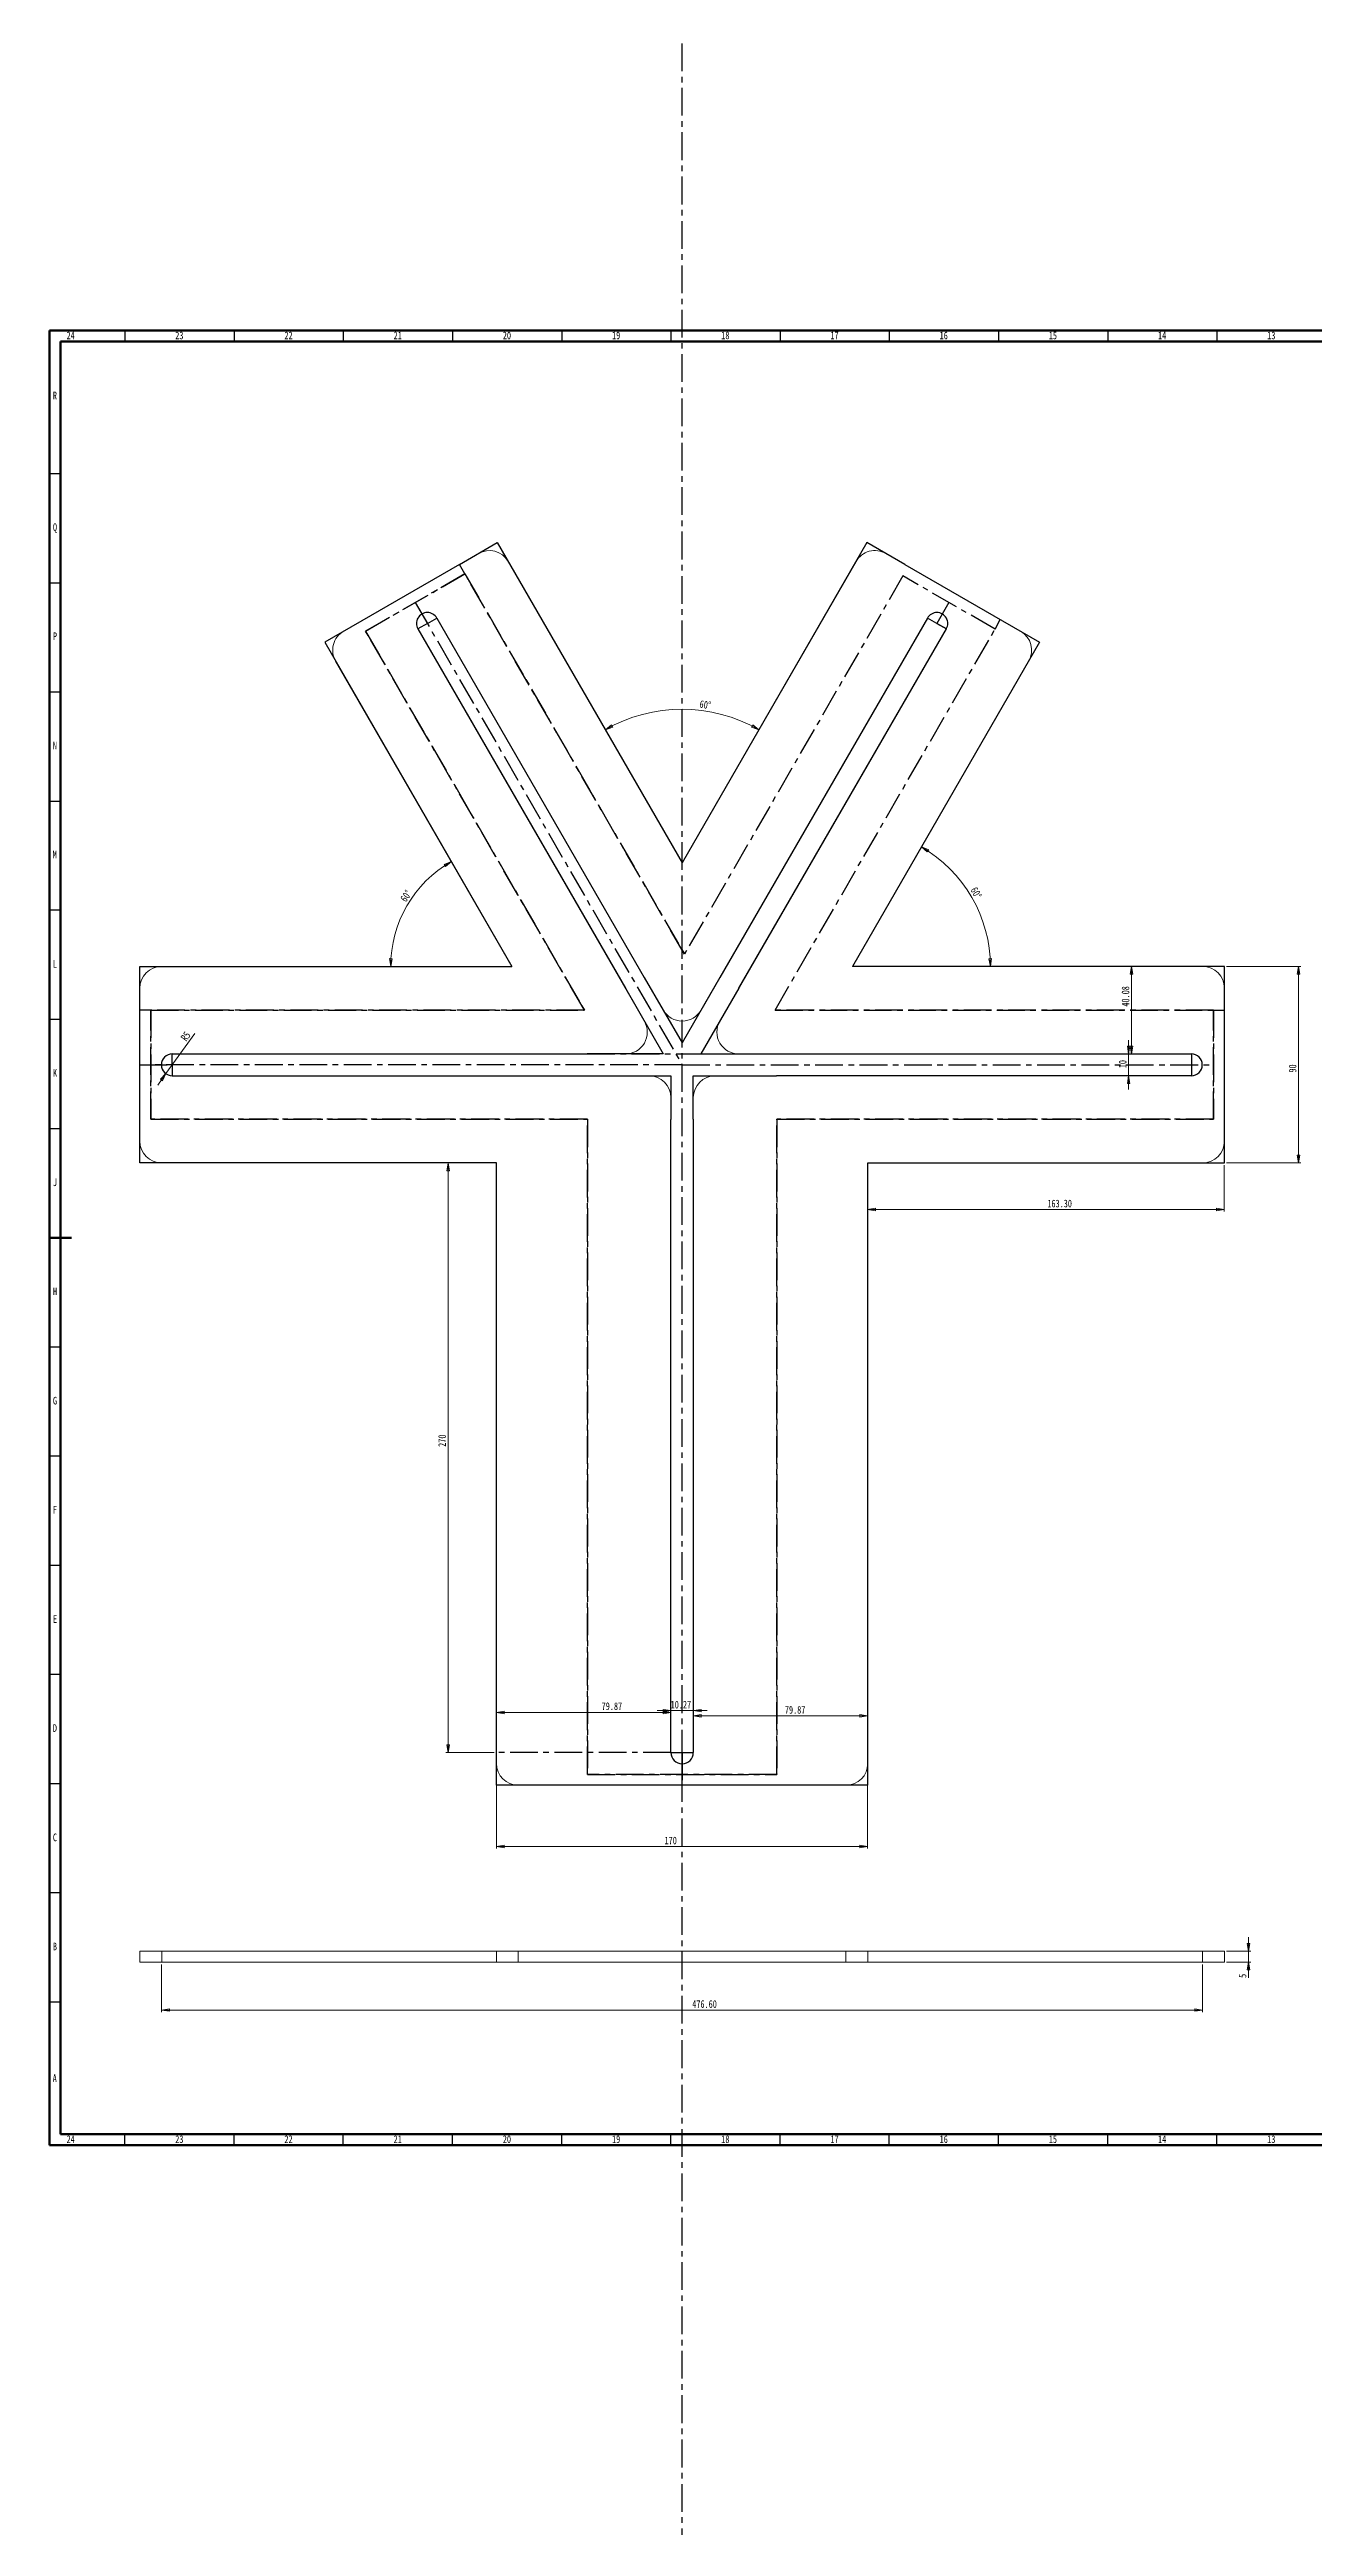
# Model space of a CAD drawing. Header units: millimetres. Extents: x 15 to 1184, y -8555 to 8905.
# Drawn here: x 15 to 594, y -170 to 965 of the extents above; entities that cross this region are included whole.
import ezdxf

# ---------------------------------------------------------------- set-up
doc = ezdxf.new("R2010")
doc.units = ezdxf.units.MM
doc.header["$PDSIZE"] = -1
doc.linetypes.add('CENTERX2', pattern=[20.32, 12.7, -2.54, 2.54, -2.54])
doc.styles.add('SLDTEXTSTYLE1', font='TXT', dxfattribs={"width": 0.75})
doc.dimstyles.new('SLDDIMSTYLE0', dxfattribs={"dimtxt": 3.5, "dimasz": 3.556, "dimexe": 0, "dimexo": 0.0625, "dimgap": 0.875, "dimtad": 1, "dimrnd": 1e-09, "dimzin": 12, "dimdsep": 46, "dimtxsty": 'SLDTEXTSTYLE1', "dimblk1": 'CLOSED', "dimblk2": 'CLOSED', "dimsah": 1, "dimcen": 0.09, "dimadec": 0, "dimazin": 3, "dimtfac": 1, "dimtofl": 0, "dimtmove": 0, "dimatfit": 3, "dimldrblk": 'CLOSED', "dimfxl": 1, "dimfrac": 2, "dimtolj": 1, "dimtzin": 12, "dimarcsym": 0})
doc.dimstyles.new('SLDDIMSTYLE1', dxfattribs={"dimtxt": 3.5, "dimasz": 3.556, "dimexe": 0, "dimexo": 0.0625, "dimgap": 0.875, "dimtad": 1, "dimdec": 4, "dimzin": 12, "dimdsep": 46, "dimtxsty": 'SLDTEXTSTYLE1', "dimblk1": 'CLOSED', "dimblk2": 'CLOSED', "dimsah": 1, "dimcen": 0.09, "dimazin": 3, "dimtfac": 1, "dimtofl": 0, "dimtmove": 0, "dimatfit": 3, "dimldrblk": 'CLOSED', "dimfxl": 1, "dimfrac": 2, "dimtolj": 1, "dimtzin": 12, "dimarcsym": 0})
doc.dimstyles.new('SLDDIMSTYLE2', dxfattribs={"dimtxt": 3.5, "dimasz": 3.556, "dimexe": 0, "dimexo": 0.0625, "dimgap": 0.875, "dimtad": 1, "dimrnd": 1e-09, "dimzin": 12, "dimdsep": 46, "dimtxsty": 'SLDTEXTSTYLE1', "dimblk1": 'CLOSED', "dimblk2": 'CLOSED', "dimsah": 1, "dimcen": 0.09, "dimadec": 0, "dimazin": 3, "dimtfac": 1, "dimtmove": 0, "dimatfit": 0, "dimldrblk": 'CLOSED', "dimfxl": 1, "dimfrac": 2, "dimtolj": 1, "dimtzin": 12, "dimarcsym": 0})
doc.dimstyles.new('SLDDIMSTYLE3', dxfattribs={"dimtxt": 3.5, "dimasz": 3.556, "dimexe": 0, "dimexo": 0.0625, "dimgap": 0.875, "dimtad": 1, "dimrnd": 1e-09, "dimzin": 4, "dimdsep": 46, "dimtxsty": 'SLDTEXTSTYLE1', "dimblk1": 'CLOSED', "dimblk2": 'CLOSED', "dimsah": 1, "dimcen": 0.09, "dimadec": 0, "dimazin": 1, "dimtfac": 1, "dimtofl": 0, "dimtmove": 0, "dimatfit": 3, "dimldrblk": 'CLOSED', "dimfxl": 1, "dimfrac": 2, "dimtolj": 1, "dimtzin": 12, "dimarcsym": 0})
doc.dimstyles.new('SLDDIMSTYLE4', dxfattribs={"dimtxt": 3.5, "dimasz": 3.556, "dimexe": 0, "dimexo": 0.0625, "dimgap": 0.875, "dimtad": 1, "dimrnd": 1e-09, "dimzin": 12, "dimdsep": 46, "dimtxsty": 'SLDTEXTSTYLE1', "dimblk1": 'CLOSED', "dimblk2": 'CLOSED', "dimsah": 1, "dimcen": 0, "dimadec": 0, "dimazin": 3, "dimtfac": 1, "dimtofl": 0, "dimtmove": 1, "dimatfit": 3, "dimldrblk": 'CLOSED', "dimfxl": 1, "dimfrac": 2, "dimtolj": 1, "dimtzin": 12, "dimarcsym": 0})

# ---------------------------------------------------------------- blocks, each defined once
blk = doc.blocks.new('_CLOSED')
at = {"color": 0, "linetype": 'ByBlock', "lineweight": -2}
for p, q in [((-1, 0.166667), (0, 0)), ((-1, 0.166667), (-1, -0.166667)), ((0, 0), (-1, -0.166667)), ((0, 0), (-1, 0))]:
    blk.add_line(p, q, dxfattribs=at)
blk = doc.blocks.new('_D')
at = {"color": 7, "linetype": 'Continuous', "lineweight": 0}
for p, q in [((219.6, 183.8), (219.6, 140.8)), ((389.6, 183.8), (389.6, 140.8)), ((219.6, 141.8), (389.6, 141.8))]:
    blk.add_line(p, q, dxfattribs=at)
at = {"color": 7, "linetype": 'Continuous', "lineweight": 0, "xscale": 3.556, "yscale": 3.556, "rotation": 180}
blk.add_blockref('_CLOSED', (219.6, 141.8, -2.5), dxfattribs=at)
at = {"color": 7, "linetype": 'Continuous', "lineweight": 0, "xscale": 3.556, "yscale": 3.556}
blk.add_blockref('_CLOSED', (389.6, 141.8, -2.5), dxfattribs=at)
at = {"color": 7, "linetype": 'Continuous', "lineweight": 0, "insert": (296.6, 146.3), "char_height": 3.5, "attachment_point": 1, "style": 'SLDTEXTSTYLE1'}
blk.add_mtext('170', dxfattribs=at)
blk = doc.blocks.new('_D_1')
at = {"color": 7, "linetype": 'Continuous', "lineweight": 0}
blk.add_line((309.8, 201.6), (389.6, 201.6), dxfattribs=at)
at = {"color": 7, "linetype": 'Continuous', "lineweight": 0, "xscale": 3.556, "yscale": 3.556, "rotation": 180}
blk.add_blockref('_CLOSED', (309.8, 201.6, -2.5), dxfattribs=at)
at = {"color": 7, "linetype": 'Continuous', "lineweight": 0, "xscale": 3.556, "yscale": 3.556}
blk.add_blockref('_CLOSED', (389.6, 201.6, -2.5), dxfattribs=at)
at = {"color": 7, "linetype": 'Continuous', "lineweight": 0, "insert": (351.7, 206.1), "char_height": 3.5, "attachment_point": 1, "style": 'SLDTEXTSTYLE1'}
blk.add_mtext('79.87', dxfattribs=at)
blk = doc.blocks.new('_D_2')
at = {"color": 7, "linetype": 'Continuous', "lineweight": 0}
blk.add_line((299.5, 203.2), (219.6, 203.2), dxfattribs=at)
at = {"color": 7, "linetype": 'Continuous', "lineweight": 0, "xscale": 3.556, "yscale": 3.556, "rotation": 180}
blk.add_blockref('_CLOSED', (219.6, 203.2, -2.5), dxfattribs=at)
at = {"color": 7, "linetype": 'Continuous', "lineweight": 0, "xscale": 3.556, "yscale": 3.556}
blk.add_blockref('_CLOSED', (299.5, 203.2, -2.5), dxfattribs=at)
at = {"color": 7, "linetype": 'Continuous', "lineweight": 0, "insert": (267.8, 207.8), "char_height": 3.5, "attachment_point": 1, "style": 'SLDTEXTSTYLE1'}
blk.add_mtext('79.87', dxfattribs=at)
blk = doc.blocks.new('_D_3')
at = {"color": 7, "linetype": 'Continuous', "lineweight": 0}
for p, q in [((553.9, 544.8), (587.9, 544.8)), ((586.9, 454.8), (586.9, 544.8)), ((553.9, 454.8), (587.9, 454.8))]:
    blk.add_line(p, q, dxfattribs=at)
at = {"color": 7, "linetype": 'Continuous', "lineweight": 0, "xscale": 3.556, "yscale": 3.556}
for p, rotation in [((586.9, 544.8, -2.5), 90), ((586.9, 454.8, -2.5), 270)]:
    blk.add_blockref('_CLOSED', p, dxfattribs=dict(at, rotation=rotation))
at = {"color": 7, "linetype": 'Continuous', "lineweight": 0, "insert": (582.4, 496.2), "char_height": 3.5, "attachment_point": 1, "rotation": 90, "style": 'SLDTEXTSTYLE1'}
blk.add_mtext('90', dxfattribs=at)
blk = doc.blocks.new('_D_4')
at = {"color": 7, "linetype": 'Continuous', "lineweight": 0}
blk.add_arc((382.6, 544.8), 63.2, 0, 60, dxfattribs=at)
at = {"color": 7, "linetype": 'Continuous', "lineweight": 0, "xscale": 3.556, "yscale": 3.556}
for p, rotation in [((414.2, 599.6, -2.5), 148.3910584225), ((445.8, 544.8, -2.5), 271.6089415775)]:
    blk.add_blockref('_CLOSED', p, dxfattribs=dict(at, rotation=rotation))
at = {"color": 7, "linetype": 'Continuous', "lineweight": 0, "insert": (439.6, 581.6), "char_height": 3.5, "attachment_point": 1, "rotation": 299.8608, "style": 'SLDTEXTSTYLE1'}
blk.add_mtext('60°', dxfattribs=at)
blk = doc.blocks.new('_D_5')
at = {"color": 7, "linetype": 'Continuous', "lineweight": 0}
blk.add_arc((304.6, 592.3), 70.3, 60, 120, dxfattribs=at)
at = {"color": 7, "linetype": 'Continuous', "lineweight": 0, "xscale": 3.556, "yscale": 3.556}
for p, rotation in [((269.5, 653.2, -2.5), 208.5529917067), ((339.8, 653.2, -2.5), 331.4470082933)]:
    blk.add_blockref('_CLOSED', p, dxfattribs=dict(at, rotation=rotation))
at = {"color": 7, "linetype": 'Continuous', "lineweight": 0, "insert": (313, 666.8), "char_height": 3.5, "attachment_point": 1, "rotation": 350.8671, "style": 'SLDTEXTSTYLE1'}
blk.add_mtext('60°', dxfattribs=at)
blk = doc.blocks.new('_D_6')
at = {"color": 7, "linetype": 'Continuous', "lineweight": 0}
blk.add_arc((226.7, 544.8), 55.5, 120, 180, dxfattribs=at)
at = {"color": 7, "linetype": 'Continuous', "lineweight": 0, "xscale": 3.556, "yscale": 3.556}
for p, rotation in [((199, 592.9, -2.5), 31.833809713), ((171.2, 544.8, -2.5), 268.166190287)]:
    blk.add_blockref('_CLOSED', p, dxfattribs=dict(at, rotation=rotation))
at = {"color": 7, "linetype": 'Continuous', "lineweight": 0, "insert": (175.3, 576), "char_height": 3.5, "attachment_point": 1, "rotation": 55.4128, "style": 'SLDTEXTSTYLE1'}
blk.add_mtext('60°', dxfattribs=at)
blk = doc.blocks.new('_D_7')
at = {"color": 7, "linetype": 'Continuous', "lineweight": 0}
blk.add_line((510.4, 544.8), (510.4, 504.7), dxfattribs=at)
at = {"color": 7, "linetype": 'Continuous', "lineweight": 0, "xscale": 3.556, "yscale": 3.556}
for p, rotation in [((510.4, 544.8, -2.5), 90), ((510.4, 504.7, -2.5), 270)]:
    blk.add_blockref('_CLOSED', p, dxfattribs=dict(at, rotation=rotation))
at = {"color": 7, "linetype": 'Continuous', "lineweight": 0, "insert": (505.9, 526.4), "char_height": 3.5, "attachment_point": 1, "rotation": 90, "style": 'SLDTEXTSTYLE1'}
blk.add_mtext('40.08', dxfattribs=at)
blk = doc.blocks.new('_D_8')
at = {"color": 7, "linetype": 'Continuous', "lineweight": 0}
for p, q in [((509.1, 504.7), (509.1, 511.1)), ((509.1, 504.7), (509.1, 494.7)), ((509.1, 494.7), (509.1, 488.4))]:
    blk.add_line(p, q, dxfattribs=at)
at = {"color": 7, "linetype": 'Continuous', "lineweight": 0, "xscale": 3.556, "yscale": 3.556}
for p, rotation in [((509.1, 504.7, -2.5), 270), ((509.1, 494.7, -2.5), 90)]:
    blk.add_blockref('_CLOSED', p, dxfattribs=dict(at, rotation=rotation))
at = {"color": 7, "linetype": 'Continuous', "lineweight": 0, "insert": (504.6, 498.2), "char_height": 3.5, "attachment_point": 1, "rotation": 90, "style": 'SLDTEXTSTYLE1'}
blk.add_mtext('10', dxfattribs=at)
blk = doc.blocks.new('_D_9')
at = {"color": 7, "linetype": 'Continuous', "lineweight": 0}
for p, q in [((389.6, 453.8), (389.6, 432.5)), ((552.9, 453.8), (552.9, 432.5)), ((389.6, 433.5), (552.9, 433.5))]:
    blk.add_line(p, q, dxfattribs=at)
at = {"color": 7, "linetype": 'Continuous', "lineweight": 0, "xscale": 3.556, "yscale": 3.556, "rotation": 180}
blk.add_blockref('_CLOSED', (389.6, 433.5, -2.5), dxfattribs=at)
at = {"color": 7, "linetype": 'Continuous', "lineweight": 0, "xscale": 3.556, "yscale": 3.556}
blk.add_blockref('_CLOSED', (552.9, 433.5, -2.5), dxfattribs=at)
at = {"color": 7, "linetype": 'Continuous', "lineweight": 0, "insert": (471.9, 438), "char_height": 3.5, "attachment_point": 1, "style": 'SLDTEXTSTYLE1'}
blk.add_mtext('163.30', dxfattribs=at)
blk = doc.blocks.new('_D_10')
at = {"color": 7, "linetype": 'Continuous', "lineweight": 0}
for p, q in [((218.6, 454.8), (196.5, 454.8)), ((197.5, 184.8), (197.5, 454.8)), ((218.6, 184.8), (196.5, 184.8))]:
    blk.add_line(p, q, dxfattribs=at)
at = {"color": 7, "linetype": 'Continuous', "lineweight": 0, "xscale": 3.556, "yscale": 3.556}
for p, rotation in [((197.5, 454.8, -2.5), 90), ((197.5, 184.8, -2.5), 270)]:
    blk.add_blockref('_CLOSED', p, dxfattribs=dict(at, rotation=rotation))
at = {"color": 7, "linetype": 'Continuous', "lineweight": 0, "insert": (193, 324.8), "char_height": 3.5, "attachment_point": 1, "rotation": 90, "style": 'SLDTEXTSTYLE1'}
blk.add_mtext('270', dxfattribs=at)
blk = doc.blocks.new('_D_11')
at = {"color": 7, "linetype": 'Continuous', "lineweight": 0}
for q in [(81.6, 514.1), (64.6, 490.5)]:
    blk.add_line((68.3, 495.7), q, dxfattribs=at)
at = {"color": 7, "linetype": 'Continuous', "lineweight": 0, "xscale": 3.556, "yscale": 3.556, "rotation": 54.0706161931}
blk.add_blockref('_CLOSED', (68.3, 495.7, -2.5), dxfattribs=at)
at = {"color": 7, "linetype": 'Continuous', "lineweight": 0, "insert": (74.8, 512.3), "char_height": 3.5, "attachment_point": 1, "rotation": 54.1839, "style": 'SLDTEXTSTYLE1'}
blk.add_mtext('R5', dxfattribs=at)
blk = doc.blocks.new('_D_12')
at = {"color": 7, "linetype": 'Continuous', "lineweight": 0}
for p, q in [((299.5, 204), (293.2, 204)), ((299.5, 204), (309.8, 204)), ((309.8, 204), (316.1, 204))]:
    blk.add_line(p, q, dxfattribs=at)
at = {"color": 7, "linetype": 'Continuous', "lineweight": 0, "xscale": 3.556, "yscale": 3.556}
blk.add_blockref('_CLOSED', (299.5, 204, -2.5), dxfattribs=at)
at = {"color": 7, "linetype": 'Continuous', "lineweight": 0, "xscale": 3.556, "yscale": 3.556, "rotation": 180}
blk.add_blockref('_CLOSED', (309.8, 204, -2.5), dxfattribs=at)
at = {"color": 7, "linetype": 'Continuous', "lineweight": 0, "insert": (299.4, 208.5), "char_height": 3.5, "attachment_point": 1, "style": 'SLDTEXTSTYLE1'}
blk.add_mtext('10.27', dxfattribs=at)
blk = doc.blocks.new('_D_13')
at = {"color": 7, "linetype": 'Continuous', "lineweight": 0}
for p, q in [((553.9, 93.8), (565, 93.8)), ((564, 93.8), (564, 100.2)), ((564, 93.8), (564, 88.8)), ((553.9, 88.8), (565, 88.8)), ((564, 88.8), (564, 81.6))]:
    blk.add_line(p, q, dxfattribs=at)
at = {"color": 7, "linetype": 'Continuous', "lineweight": 0, "xscale": 3.556, "yscale": 3.556}
for p, rotation in [((564, 93.8, -47.3), 270), ((564, 88.8, -47.3), 90)]:
    blk.add_blockref('_CLOSED', p, dxfattribs=dict(at, rotation=rotation))
at = {"color": 7, "linetype": 'Continuous', "lineweight": 0, "insert": (559.5, 81.6), "char_height": 3.5, "attachment_point": 1, "rotation": 90, "style": 'SLDTEXTSTYLE1'}
blk.add_mtext('5', dxfattribs=at)
blk = doc.blocks.new('_D_14')
at = {"color": 7, "linetype": 'Continuous', "lineweight": 0}
for p, q in [((66.3, 87.8), (66.3, 65.9)), ((542.9, 87.8), (542.9, 65.9)), ((66.3, 66.9), (542.9, 66.9))]:
    blk.add_line(p, q, dxfattribs=at)
at = {"color": 7, "linetype": 'Continuous', "lineweight": 0, "xscale": 3.556, "yscale": 3.556, "rotation": 180}
blk.add_blockref('_CLOSED', (66.3, 66.9, -47.3), dxfattribs=at)
at = {"color": 7, "linetype": 'Continuous', "lineweight": 0, "xscale": 3.556, "yscale": 3.556}
blk.add_blockref('_CLOSED', (542.9, 66.9, -47.3), dxfattribs=at)
at = {"color": 7, "linetype": 'Continuous', "lineweight": 0, "insert": (309.3, 71.4), "char_height": 3.5, "attachment_point": 1, "style": 'SLDTEXTSTYLE1'}
blk.add_mtext('476.60', dxfattribs=at)

msp = doc.modelspace()

# ---------------------------------------------------------------- linework, layer by layer
at = {"color": 7, "linetype": 'CENTERX2'}
for p, q in [((304.64274, -8555.02727), (304.64274, 8904.6405)), ((205.18637, 724.58103), (202.692, 728.9014)), ((159.71057, 698.32556), (205.18637, 724.58103)), ((205.18637, 724.58103), (159.71057, 698.32556)), ((205.18637, 724.58103), (305.73, 550.43435)), ((305.73, 550.43435), (205.18637, 724.58103)), ((405.73, 723.63943), (305.73, 550.43435)), ((405.73, 723.63943), (305.73, 550.43435)), ((447.94401, 699.26716), (405.73, 723.63943)), ((182.44847, 711.45329), (304.64274, 499.80661)), ((182.44847, 711.45329), (187.9921, 701.85144)), ((187.9921, 701.85144), (192.32223, 704.35144)), ((421.29337, 701.85144), (416.96325, 704.35144)), ((421.29337, 701.85144), (416.96325, 704.35144)), ((426.83701, 711.45329), (421.29337, 701.85144)), ((447.94401, 699.26716), (450.34693, 703.6519)), ((259.89178, 524.80661), (159.71057, 698.32556)), ((159.71057, 698.32556), (259.89178, 524.80661)), ((187.9921, 701.85144), (183.66198, 699.35144)), ((347.21917, 524.80661), (447.94401, 699.26716)), ((347.21917, 524.80661), (447.94401, 699.26716)), ((425.6235, 699.35144), (421.29337, 701.85144)), ((421.29337, 701.85144), (425.6235, 699.35144)), ((61.34147, 524.80661), (56.34147, 524.80661)), ((259.89178, 524.80661), (61.34147, 524.80661)), ((61.34147, 524.80661), (61.34147, 474.80661)), ((61.34147, 474.80661), (61.34147, 524.80661)), ((61.34147, 524.80661), (259.89178, 524.80661)), ((347.21917, 524.80661), (547.94401, 524.80661)), ((547.94401, 524.80661), (347.21917, 524.80661)), ((547.94401, 524.80661), (547.94401, 474.80661)), ((547.94401, 474.80661), (547.94401, 524.80661)), ((547.94401, 524.80661), (552.94401, 524.80661)), ((547.94401, 524.80661), (552.94401, 524.80661)), ((56.2073, 499.80661), (71.2073, 499.80661)), ((304.64274, 499.80661), (61.34147, 499.80661)), ((71.2073, 499.80661), (71.2073, 504.72875)), ((71.2073, 499.80661), (71.2073, 494.72875)), ((261.2073, 504.72875), (347.80984, 504.72875)), ((304.64274, 499.80661), (547.94401, 499.80661)), ((537.80984, 504.72875), (537.80984, 494.72875)), ((61.34147, 474.80661), (261.34147, 474.80661)), ((261.34147, 474.80661), (61.34147, 474.80661)), ((261.34147, 474.80661), (206.34147, 474.80661)), ((261.34147, 174.80661), (261.34147, 474.80661)), ((261.34147, 474.80661), (261.34147, 174.80661)), ((261.34147, 474.80661), (261.34147, 464.80661)), ((261.34147, 474.80661), (261.34147, 274.80661)), ((347.94401, 474.80661), (347.94401, 174.80661)), ((547.94401, 474.80661), (347.94401, 474.80661)), ((347.94401, 174.80661), (347.94401, 474.80661)), ((347.94401, 474.80661), (547.94401, 474.80661)), ((347.94401, 474.80661), (357.94401, 474.80661)), ((347.94401, 474.80661), (347.94401, 419.80661)), ((261.34147, 174.80661), (261.34147, 319.80661)), ((347.94401, 174.80661), (347.94401, 199.80661)), ((299.50857, 184.80661), (219.64274, 184.80661)), ((299.50857, 184.80661), (309.77691, 184.80661)), ((304.64274, 174.80661), (304.64274, 184.80661)), ((304.64274, 184.80661), (304.64274, 169.80661)), ((347.94401, 174.80661), (261.34147, 174.80661)), ((261.34147, 174.80661), (347.94401, 174.80661))]:
    msp.add_line(p, q, dxfattribs=at)
at = {"color": 7, "linetype": 'Continuous', "lineweight": 60}
for p, q in [((15, 836), (1184, 836)), ((15, 5), (15, 836)), ((15, 836), (15, 5)), ((1184, 836), (15, 836)), ((20, 831), (1179, 831)), ((20, 10), (20, 831)), ((20, 831), (20, 10)), ((1179, 831), (20, 831)), ((15, 420.5), (25, 420.5)), ((15, 420.5), (25, 420.5)), ((1184, 5), (15, 5)), ((1179, 10), (20, 10))]:
    msp.add_line(p, q, dxfattribs=at)
at = {"color": 7, "linetype": 'Continuous', "lineweight": 30}
for p, q in [((49.5, 836), (49.5, 831)), ((99.5, 836), (99.5, 831)), ((149.5, 836), (149.5, 831)), ((199.5, 836), (199.5, 831)), ((249.5, 836), (249.5, 831)), ((299.5, 836), (299.5, 831)), ((349.5, 836), (349.5, 831)), ((399.5, 836), (399.5, 831)), ((449.5, 836), (449.5, 831)), ((499.5, 836), (499.5, 831)), ((549.5, 836), (549.5, 831)), ((15, 770.5), (20, 770.5)), ((15, 720.5), (20, 720.5)), ((15, 670.5), (20, 670.5)), ((15, 620.5), (20, 620.5)), ((20, 570.5), (15, 570.5)), ((20, 520.5), (15, 520.5)), ((20, 470.5), (15, 470.5)), ((20, 370.5), (15, 370.5)), ((20, 320.5), (15, 320.5)), ((20, 270.5), (15, 270.5)), ((20, 220.5), (15, 220.5)), ((20, 170.5), (15, 170.5)), ((20, 120.5), (15, 120.5)), ((20, 70.5), (15, 70.5)), ((49.5, 5), (49.5, 10)), ((99.5, 5), (99.5, 10)), ((149.5, 5), (149.5, 10)), ((199.5, 5), (199.5, 10)), ((249.5, 5), (249.5, 10)), ((299.5, 5), (299.5, 10)), ((349.5, 5), (349.5, 10)), ((399.5, 5), (399.5, 10)), ((449.5, 5), (449.5, 10)), ((499.5, 5), (499.5, 10)), ((549.5, 5), (549.5, 10))]:
    msp.add_line(p, q, dxfattribs=at)
at = {"color": 7, "linetype": 'Continuous'}
for p, q in [((202.692, 728.9014), (220.01251, 738.9014)), ((220.01251, 738.9014), (304.64274, 592.31754)), ((389.27297, 738.9014), (304.64274, 592.31754)), ((406.59348, 728.9014), (389.27297, 738.9014)), ((202.692, 728.9014), (140.98296, 693.27367)), ((406.59348, 728.9014), (468.30252, 693.27367)), ((192.32223, 704.35144), (287.32223, 539.80661)), ((416.96325, 704.35144), (321.96325, 539.80661)), ((140.98296, 693.27367), (226.70045, 544.80661)), ((183.66198, 699.35144), (278.66198, 534.80661)), ((330.6235, 534.80661), (425.6235, 699.35144)), ((468.30252, 693.27367), (382.58502, 544.80661)), ((56.34147, 454.80661), (56.34147, 544.80661)), ((56.34147, 544.80661), (226.70045, 544.80661)), ((552.94401, 544.80661), (382.58502, 544.80661)), ((552.94401, 454.80661), (552.94401, 544.80661)), ((278.66198, 534.80661), (296.02744, 504.72875)), ((287.32223, 539.80661), (304.64274, 509.80661)), ((321.96325, 539.80661), (304.64274, 509.80661)), ((330.6235, 534.80661), (313.25804, 504.72875)), ((71.2073, 504.72875), (261.2073, 504.72875)), ((296.02744, 504.72875), (261.2073, 504.72875)), ((313.25804, 504.72875), (347.80984, 504.72875)), ((347.80984, 504.72875), (537.80984, 504.72875)), ((71.2073, 494.72875), (261.2073, 494.72875)), ((261.2073, 494.72875), (299.50857, 494.72875)), ((299.50857, 494.72875), (299.50857, 474.72875)), ((309.77691, 474.80661), (309.77691, 494.72875)), ((309.77691, 494.72875), (347.80984, 494.72875)), ((537.80984, 494.72875), (347.80984, 494.72875)), ((299.50857, 184.80661), (299.50857, 474.72875)), ((309.77691, 474.80661), (309.77691, 184.80661)), ((219.64274, 454.80661), (56.34147, 454.80661)), ((219.64274, 184.80661), (219.64274, 454.80661)), ((389.64274, 184.80661), (389.64274, 454.80661)), ((389.64274, 454.80661), (552.94401, 454.80661)), ((219.64274, 169.80661), (219.64274, 184.80661)), ((389.64274, 169.80661), (389.64274, 184.80661)), ((389.64274, 169.80661), (219.64274, 169.80661))]:
    msp.add_line(p, q, dxfattribs=at)
at = {"color": 7, "linetype": 'Continuous', "lineweight": 15}
for p, q in [((211.35225, 733.9014), (149.64321, 698.27366)), ((304.64274, 592.31755), (225.01251, 730.24115)), ((384.27296, 730.24115), (304.64274, 592.31755)), ((459.64226, 698.27366), (397.93322, 733.9014)), ((295.98248, 524.80662), (192.32223, 704.35144)), ((416.96324, 704.35144), (313.30299, 524.80662)), ((183.66198, 699.35145), (287.36719, 519.72875)), ((321.91829, 519.72875), (425.6235, 699.35145)), ((145.98295, 684.61341), (226.70045, 544.80662)), ((382.58503, 544.80662), (463.30252, 684.61341)), ((226.70045, 544.80662), (66.34146, 544.80662)), ((542.94402, 544.80662), (382.58503, 544.80662)), ((56.34147, 534.80661), (56.34147, 464.80661)), ((552.94401, 464.80661), (552.94401, 534.80661)), ((278.70693, 504.72875), (71.2073, 504.72875)), ((537.80984, 504.72875), (330.57855, 504.72875)), ((71.2073, 494.72875), (289.50857, 494.72875)), ((319.77691, 494.72875), (537.80984, 494.72875)), ((299.50857, 484.72875), (299.50857, 184.80662)), ((309.77691, 184.80662), (309.77691, 484.72875)), ((66.34146, 454.80661), (219.64274, 454.80661)), ((219.64274, 454.80661), (219.64274, 179.80662)), ((389.64274, 454.80661), (542.94402, 454.80661)), ((389.64274, 179.80662), (389.64274, 454.80661)), ((229.64274, 169.8066), (379.64274, 169.8066)), ((56.34147, 88.83651), (56.34147, 93.83651)), ((56.34147, 93.83651), (66.34146, 93.83651)), ((66.34146, 93.83651), (66.34146, 88.83651)), ((66.34146, 93.83651), (219.64274, 93.83651)), ((219.64274, 88.83651), (219.64274, 93.83651)), ((219.64274, 93.83651), (229.64274, 93.83651)), ((229.64274, 93.83651), (229.64274, 88.83651)), ((229.64274, 93.83651), (379.64274, 93.83651)), ((379.64274, 88.83651), (379.64274, 93.83651)), ((379.64274, 93.83651), (389.64274, 93.83651)), ((389.64274, 93.83651), (389.64274, 88.83651)), ((389.64274, 93.83651), (542.94402, 93.83651)), ((542.94402, 88.83651), (542.94402, 93.83651)), ((542.94402, 93.83651), (552.94401, 93.83651)), ((552.94401, 93.83651), (552.94401, 88.83651)), ((66.34146, 88.83651), (56.34147, 88.83651)), ((66.34146, 88.83651), (219.64274, 88.83651)), ((229.64274, 88.83651), (219.64274, 88.83651)), ((229.64274, 88.83651), (379.64274, 88.83651)), ((389.64274, 88.83651), (379.64274, 88.83651)), ((389.64274, 88.83651), (542.94402, 88.83651)), ((552.94401, 88.83651), (542.94402, 88.83651))]:
    msp.add_line(p, q, dxfattribs=at)
for centre, radius, start, end in [((216.35226, 725.24115), 10, 30, 120), ((392.93322, 725.24115), 10, 60, 150), ((187.9921, 701.85144), 5, 30, 210), ((421.29337, 701.85144), 5, 330, 150), ((154.64321, 689.61341), 10, 120, 210), ((454.64226, 689.61341), 10, 330, 60), ((66.34147, 534.80661), 10, 90, 180), ((542.94401, 534.80661), 10, 0, 90), ((304.64274, 529.80661), 10, 210, 330), ((278.70693, 514.72875), 10, 270, 30), ((330.57855, 514.72875), 10, 150, 270), ((71.2073, 499.72875), 5, 90, 270), ((537.80984, 499.72875), 5, 270, 90), ((289.50857, 484.72875), 10, 0, 90), ((319.77691, 484.72875), 10, 90, 180), ((66.34147, 464.80661), 10, 180, 270), ((542.94401, 464.80661), 10, 270, 0), ((304.64274, 184.80661), 5.13417, 180, 0), ((229.64274, 179.80661), 10, 180, 270), ((379.64274, 179.80661), 10, 270, 0)]:
    msp.add_arc(centre, radius, start, end, dxfattribs=at)
at = {"color": 7, "linetype": 'Continuous'}
for centre, radius, start, end in [((187.9921, 701.85144), 5, 30, 210), ((421.29337, 701.85144), 5, 330, 150), ((71.2073, 499.72875), 5, 90, 270), ((537.80984, 499.72875), 5, 270, 90), ((304.64274, 184.80661), 5.13417, 180, 0)]:
    msp.add_arc(centre, radius, start, end, dxfattribs=at)
msp.add_point((304.64274, 499.80661), dxfattribs=at)
msp.add_point((304.64274, 499.80661), dxfattribs=at)
msp.add_point((304.64274, 499.80661), dxfattribs=at)

# ---------------------------------------------------------------- texts
at = {"color": 7, "linetype": 'Continuous', "lineweight": 0, "char_height": 3.5, "attachment_point": 2, "style": 'SLDTEXTSTYLE1'}
for s, insert in [('24', (24.67951, 835.51654)), ('23', (74.42951, 835.51654)), ('22', (124.42951, 835.51654)), ('21', (174.42951, 835.51654)), ('20', (224.42951, 835.51654)), ('19', (274.42951, 835.51654)), ('18', (324.42951, 835.51654)), ('17', (374.42951, 835.51654)), ('16', (424.42951, 835.51654)), ('15', (474.42951, 835.51654)), ('14', (524.42951, 835.51654)), ('13', (574.42951, 835.51654)), ('R', (17.45017, 808.01654)), ('Q', (17.49149, 747.70953)), ('P', (17.48663, 697.76654)), ('N', (17.46962, 647.70953)), ('M', (17.37969, 597.76654)), ('L', (17.46233, 547.70953)), ('K', (17.48906, 497.76654)), ('J', (17.4684, 447.70953)), ('H', (17.49149, 397.76654)), ('G', (17.48906, 347.70953)), ('F', (17.46354, 297.76654)), ('E', (17.50608, 247.70953)), ('D', (17.4599, 197.76654)), ('C', (17.46354, 147.70953)), ('B', (17.47326, 97.76654)), ('A', (17.36024, 37.45953)), ('24', (24.67951, 9.51654)), ('23', (74.42951, 9.51654)), ('22', (124.42951, 9.51654)), ('21', (174.42951, 9.51654)), ('20', (224.42951, 9.51654)), ('19', (274.42951, 9.51654)), ('18', (324.42951, 9.51654)), ('17', (374.42951, 9.51654)), ('16', (424.42951, 9.51654)), ('15', (474.42951, 9.51654)), ('14', (524.42951, 9.51654)), ('13', (574.42951, 9.51654))]:
    msp.add_mtext(s, dxfattribs=dict(at, insert=insert))

# ---------------------------------------------------------------- dimensions: what is measured, and where the dimension line sits
at = {"color": 7, "linetype": 'Continuous', "lineweight": 0}
for base, line1, line2, picture, middle in [((304.64274, 662.6594), ((220.01251, 738.9014), (304.64274, 592.31754)), ((389.27297, 738.9014), (304.64274, 592.31754)), '_D_5', (315.80775, 661.76766)), ((178.65669, 572.54469), ((56.34147, 544.80661), (226.70045, 544.80661)), ((140.98296, 693.27367), (226.70045, 544.80661)), '_D_6', (181.02897, 576.29819)), ((437.36071, 576.43137), ((468.30252, 693.27367), (382.58502, 544.80661)), ((552.94401, 544.80661), (382.58502, 544.80661)), '_D_4', (437.43738, 576.29819))]:
    dim = msp.add_angular_dim_2l(base=base, line1=line1, line2=line2, dimstyle='SLDDIMSTYLE1', dxfattribs=at)
    dim.commit()
    dim.dimension.update_dxf_attribs({"geometry": picture, "text_midpoint": middle, "dimtype": 162})
for base, p1, p2, dimstyle, picture, middle in [((510.43515, 504.72875), (552.94401, 544.80661), (537.80984, 504.72875), 'SLDDIMSTYLE0', '_D_7', (510.43515, 532.20861)), ((586.94401, 544.80661), (552.94401, 454.80661), (552.94401, 544.80661), 'SLDDIMSTYLE0', '_D_3', (586.94401, 498.81746)), ((509.10747, 494.72875), (537.80984, 504.72875), (537.80984, 494.72875), 'SLDDIMSTYLE2', '_D_8', (509.10747, 500.78685)), ((197.54518, 454.80661), (219.64274, 184.80661), (219.64274, 454.80661), 'SLDDIMSTYLE0', '_D_10', (197.54518, 328.63098)), ((564.0068, 88.83651), (552.94401, 93.83651), (552.94401, 88.83651), 'SLDDIMSTYLE2', '_D_13', (564.0068, 82.93792))]:
    dim = msp.add_linear_dim(base=base, p1=p1, p2=p2, angle=90, dimstyle=dimstyle, dxfattribs=at)
    dim.commit()
    dim.dimension.update_dxf_attribs({"geometry": picture, "text_midpoint": middle, "dimtype": 160})
dim = msp.add_radius_dim(center=(71.2073, 499.72875), mpoint=(68.28137, 495.67426), dimstyle='SLDDIMSTYLE4', dxfattribs=at)
dim.commit()
dim.dimension.update_dxf_attribs({"geometry": '_D_11', "text_midpoint": (80.13778, 512.10382), "dimtype": 164})
for base, p1, p2, dimstyle, picture, middle in [((552.94401, 433.51772), (389.64274, 454.80661), (552.94401, 454.80661), 'SLDDIMSTYLE3', '_D_9', (479.01339, 433.51772)), ((219.64274, 203.24464), (299.50857, 184.80661), (219.64274, 184.80661), 'SLDDIMSTYLE0', '_D_2', (273.66859, 203.24464)), ((309.77691, 203.99059), (299.50857, 184.80661), (309.77691, 184.80661), 'SLDDIMSTYLE2', '_D_12', (305.20212, 203.99059)), ((389.64274, 201.60878), (309.77691, 184.80661), (389.64274, 184.80661), 'SLDDIMSTYLE0', '_D_1', (357.50618, 201.60878)), ((389.64274, 141.80661), (219.64274, 184.80661), (389.64274, 184.80661), 'SLDDIMSTYLE0', '_D', (300.4926, 141.80661)), ((542.94401, 66.87194), (66.34147, 88.83651), (542.94401, 88.83651), 'SLDDIMSTYLE3', '_D_14', (316.41816, 66.87194))]:
    dim = msp.add_linear_dim(base=base, p1=p1, p2=p2, dimstyle=dimstyle, dxfattribs=at)
    dim.commit()
    dim.dimension.update_dxf_attribs({"geometry": picture, "text_midpoint": middle, "dimtype": 160})

doc.saveas('drawing.dxf')
